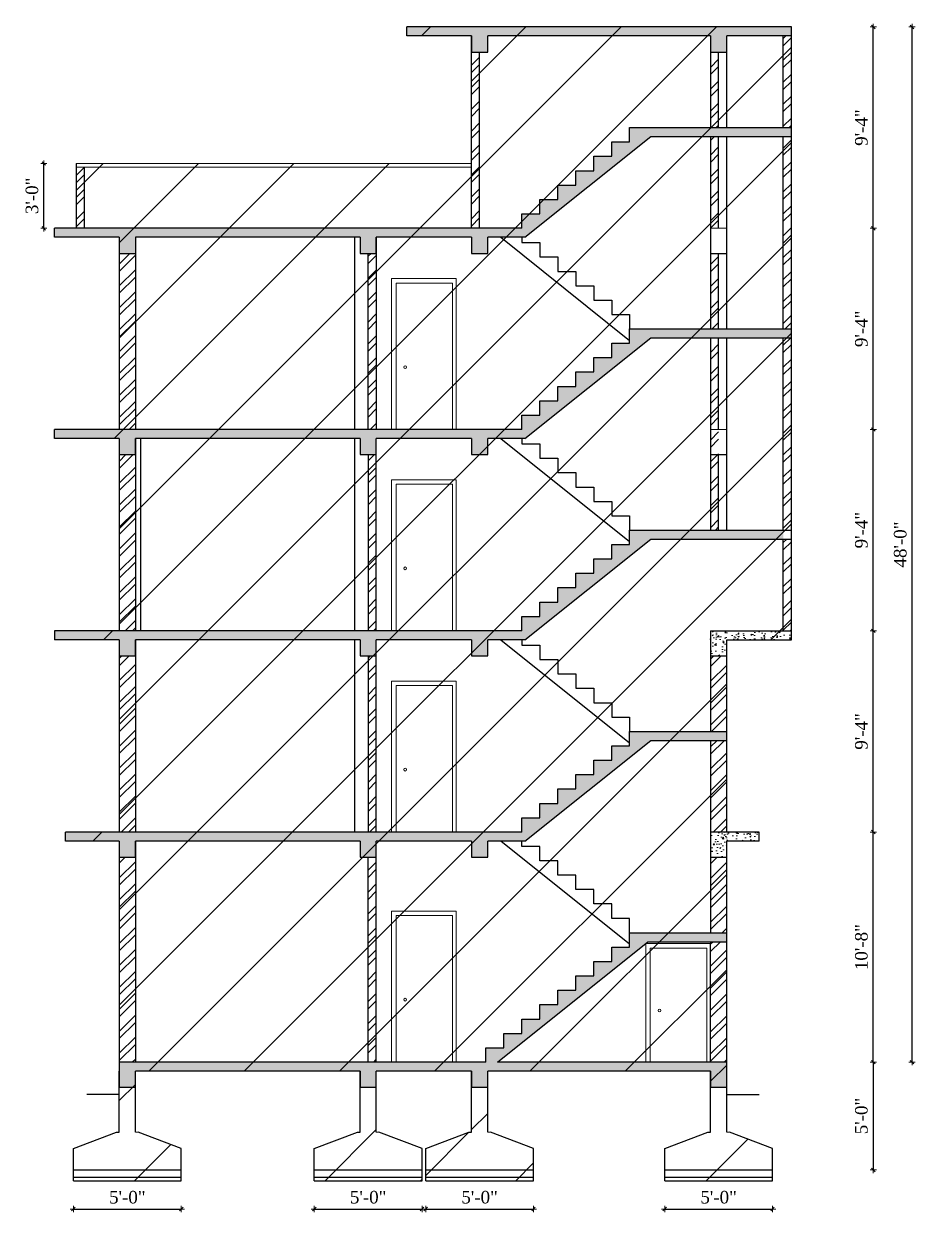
# Model space of a CAD drawing. Header units: inches. Extents: x 4069 to 291496, y -47643 to 12535.
# Drawn here: x 109023 to 109519, y -27629 to -26967 of the extents above; entities that cross this region are included whole.
import ezdxf

# ---------------------------------------------------------------- set-up
doc = ezdxf.new("R2010")
doc.units = ezdxf.units.IN
doc.header["$LTSCALE"] = 5
doc.header["$MEASUREMENT"] = 0
for name, color, linetype, lineweight in [('A-WALL', 7, 'Continuous', 9), ('Dimension', 7, 'Continuous', 18), ('dimention', 5, 'Continuous', 9), ('DOOR', 62, 'Continuous', 0), ('Railing', 43, 'Continuous', 18)]:
    doc.layers.add(name, color=color, linetype=linetype, lineweight=lineweight)
doc.layers.add('dim line', color=7, linetype='Continuous', lineweight=15, true_color=0xfab2b2)
doc.layers.add('WALL', color=7, linetype='Continuous')
doc.styles.add('ordinary', font='times.ttf')
doc.dimstyles.new('Copy of 96', dxfattribs={"dimtxt": 7, "dimasz": 4, "dimexe": 0.5, "dimexo": 0.5, "dimgap": 3, "dimtad": 1, "dimdec": 1, "dimzin": 11, "dimdsep": 46, "dimlunit": 4, "dimtxsty": 'ordinary', "dimblk": 'OBLIQUE', "dimcen": 0.09, "dimse1": 1, "dimse2": 1, "dimclrt": 6, "dimazin": 0, "dimtfac": 1, "dimtdec": 1, "dimtix": 1, "dimtmove": 2, "dimatfit": 3, "dimldrblk": 'leader', "dimfxl": 0.5, "dimfxlon": 1, "dimtolj": 1, "dimtzin": 0, "dimarcsym": 0})
pattern_1 = [(45, (100604.389, -25766.077), (-6.098796, 6.098796), []), (45, (100608.455, -25766.077), (-6.098796, 6.098796), [])]
pattern_2 = [(50, (100604.389, -25766.077), (7.172602, -0.6275213), [0.75, -8.25]), (355, (100604.389, -25766.077), (-1.3875133, 7.5219213), [0.6, -6.6]), (100.4514, (100604.987, -25766.129), (5.785094, 6.8943954), [0.637402, -7.011421]), (46.1842, (100604.389, -25764.077), (10.6724105, -1.65519), [1.125, -12.375]), (96.6356, (100605.279, -25764.215), (9.346627, 9.741179), [0.956103, -10.51713]), (351.1842, (100604.389, -25764.077), (9.34662, 9.741186), [0.9, -9.9]), (21, (100605.389, -25764.577), (5.9690705, -4.026189), [0.75, -8.25]), (326, (100605.389, -25764.577), (2.4331533, 7.2515005), [0.6, -6.6]), (71.4514, (100605.8866, -25764.912), (8.4022263, 3.225305), [0.637402, -7.011421]), (37.5, (100604.3892, -25766.0768), (0.12159855, 3.32893854), [0, -6.52, 0, -6.7, 0, -6.625]), (7.5, (100604.389, -25766.0768), (2.6306954, 3.9441171), [0, -3.82, 0, -6.37, 0, -2.525]), (327.5, (100602.1592, -25766.0768), (5.3382244, -0.2255487), [0, -2.5, 0, -7.8, 0, -10.35]), (317.5, (100601.159, -25766.077), (5.8318617, 1.0010498), [0, -3.25, 0, -5.18, 0, -7.35])]

# ---------------------------------------------------------------- blocks, each defined once
blk = doc.blocks.new('oblique')
at = {"color": 0, "lineweight": -2}
blk.add_line((0.25, 0.25), (-0.25, -0.25), dxfattribs=at)
at = {"layer": 'dim line', "lineweight": 9}
for p, q in [((-0.4375, 0), (0.4375, 0)), ((0, 0.4375), (0, -0.4375))]:
    blk.add_line(p, q, dxfattribs=at)
blk = doc.blocks.new('*D3219')
at = {"layer": 'A-WALL', "color": 0, "lineweight": -2, "ltscale": 50, "transparency": 16777216}
blk.add_line((109495.68, -27545.24), (109495.68, -27417.24), dxfattribs=at)
at = {"layer": 'Defpoints', "color": 0, "ltscale": 50, "transparency": 16777216}
for p in [(109414.15, -27417.24), (109495.68, -27417.24), (109414.15, -27545.24)]:
    blk.add_point(p, dxfattribs=at)
at = {"layer": 'A-WALL', "color": 0, "lineweight": -2, "ltscale": 50, "transparency": 16777216, "xscale": 4, "yscale": 4, "zscale": 4}
for p, rotation in [((109495.68, -27417.24), 90), ((109495.68, -27545.24), 270)]:
    blk.add_blockref('oblique', p, dxfattribs=dict(at, rotation=rotation))
at = {"layer": 'A-WALL', "color": 6, "ltscale": 50, "transparency": 16777216, "insert": (109489.12, -27481.24), "char_height": 7, "attachment_point": 5, "rotation": 90, "style": 'ordinary'}
blk.add_mtext('\\A1;10\'-8"', dxfattribs=at)
blk = doc.blocks.new('_OBLIQUE')
at = {"color": 0, "linetype": 'ByBlock'}
blk.add_line((-0.5, -0.5), (0.5, 0.5), dxfattribs=at)
blk = doc.blocks.new('leader')
at = {"layer": 'Dimension'}
for p, q in [((0, -4.33), (0, 4.33)), ((-4.42, 0), (4.42, 0))]:
    blk.add_line(p, q, dxfattribs=at)
blk = doc.blocks.new('*D3220')
at = {"layer": 'A-WALL', "color": 0, "lineweight": -2, "ltscale": 50, "transparency": 16777216}
blk.add_line((109495.68, -27417.24), (109495.68, -27305.24), dxfattribs=at)
at = {"layer": 'Defpoints', "color": 0, "ltscale": 50, "transparency": 16777216}
for p in [(109282.31, -27305.24), (109495.68, -27305.24), (109414.15, -27417.24)]:
    blk.add_point(p, dxfattribs=at)
at = {"layer": 'A-WALL', "color": 0, "lineweight": -2, "ltscale": 50, "transparency": 16777216, "xscale": 4, "yscale": 4, "zscale": 4}
for p, rotation in [((109495.68, -27305.24), 90), ((109495.68, -27417.24), 270)]:
    blk.add_blockref('oblique', p, dxfattribs=dict(at, rotation=rotation))
at = {"layer": 'A-WALL', "color": 6, "ltscale": 50, "transparency": 16777216, "insert": (109489.11, -27361.24), "char_height": 7, "attachment_point": 5, "rotation": 90, "style": 'ordinary'}
blk.add_mtext('\\A1;9\'-4"', dxfattribs=at)
blk = doc.blocks.new('*D3221')
at = {"layer": 'A-WALL', "color": 0, "lineweight": -2, "ltscale": 50, "transparency": 16777216}
blk.add_line((109495.68, -27305.24), (109495.68, -27193.24), dxfattribs=at)
at = {"layer": 'Defpoints', "color": 0, "ltscale": 50, "transparency": 16777216}
for p in [(109286.13, -27193.24), (109495.68, -27193.24), (109282.31, -27305.24)]:
    blk.add_point(p, dxfattribs=at)
at = {"layer": 'A-WALL', "color": 0, "lineweight": -2, "ltscale": 50, "transparency": 16777216, "xscale": 4, "yscale": 4, "zscale": 4}
for p, rotation in [((109495.68, -27193.24), 90), ((109495.68, -27305.24), 270)]:
    blk.add_blockref('oblique', p, dxfattribs=dict(at, rotation=rotation))
at = {"layer": 'A-WALL', "color": 6, "ltscale": 50, "transparency": 16777216, "insert": (109489.11, -27249.24), "char_height": 7, "attachment_point": 5, "rotation": 90, "style": 'ordinary'}
blk.add_mtext('\\A1;9\'-4"', dxfattribs=at)
blk = doc.blocks.new('*D3222')
at = {"layer": 'A-WALL', "color": 0, "lineweight": -2, "ltscale": 50, "transparency": 16777216}
blk.add_line((109495.68, -27193.24), (109495.68, -27081.24), dxfattribs=at)
at = {"layer": 'Defpoints', "color": 0, "ltscale": 50, "transparency": 16777216}
for p in [(109292.56, -27081.24), (109495.68, -27081.24), (109286.13, -27193.24)]:
    blk.add_point(p, dxfattribs=at)
at = {"layer": 'A-WALL', "color": 0, "lineweight": -2, "ltscale": 50, "transparency": 16777216, "xscale": 4, "yscale": 4, "zscale": 4}
for p, rotation in [((109495.68, -27081.24), 90), ((109495.68, -27193.24), 270)]:
    blk.add_blockref('oblique', p, dxfattribs=dict(at, rotation=rotation))
at = {"layer": 'A-WALL', "color": 6, "ltscale": 50, "transparency": 16777216, "insert": (109489.11, -27137.24), "char_height": 7, "attachment_point": 5, "rotation": 90, "style": 'ordinary'}
blk.add_mtext('\\A1;9\'-4"', dxfattribs=at)
blk = doc.blocks.new('*D3223')
at = {"layer": 'A-WALL', "color": 0, "lineweight": -2, "ltscale": 50, "transparency": 16777216}
blk.add_line((109495.68, -27081.24), (109495.68, -26969.24), dxfattribs=at)
at = {"layer": 'Defpoints', "color": 0, "ltscale": 50, "transparency": 16777216}
for p in [(109298.44, -26969.24), (109495.68, -26969.24), (109292.56, -27081.24)]:
    blk.add_point(p, dxfattribs=at)
at = {"layer": 'A-WALL', "color": 0, "lineweight": -2, "ltscale": 50, "transparency": 16777216, "xscale": 4, "yscale": 4, "zscale": 4}
for p, rotation in [((109495.68, -26969.24), 90), ((109495.68, -27081.24), 270)]:
    blk.add_blockref('oblique', p, dxfattribs=dict(at, rotation=rotation))
at = {"layer": 'A-WALL', "color": 6, "ltscale": 50, "transparency": 16777216, "insert": (109489.11, -27025.24), "char_height": 7, "attachment_point": 5, "rotation": 90, "style": 'ordinary'}
blk.add_mtext('\\A1;9\'-4"', dxfattribs=at)
blk = doc.blocks.new('*D3224')
at = {"layer": 'A-WALL', "color": 0, "lineweight": -2, "ltscale": 50, "transparency": 16777216}
blk.add_line((109034.18, -27081.24), (109034.18, -27045.24), dxfattribs=at)
at = {"layer": 'Defpoints', "color": 0, "ltscale": 50, "transparency": 16777216}
for p in [(109034.18, -27045.24), (109052.15, -27045.24), (109040.15, -27081.24)]:
    blk.add_point(p, dxfattribs=at)
at = {"layer": 'A-WALL', "color": 0, "lineweight": -2, "ltscale": 50, "transparency": 16777216, "xscale": 4, "yscale": 4, "zscale": 4}
for p, rotation in [((109034.18, -27045.24), 90), ((109034.18, -27081.24), 270)]:
    blk.add_blockref('oblique', p, dxfattribs=dict(at, rotation=rotation))
at = {"layer": 'A-WALL', "color": 6, "ltscale": 50, "transparency": 16777216, "insert": (109027.61, -27063.24), "char_height": 7, "attachment_point": 5, "rotation": 90, "style": 'ordinary'}
blk.add_mtext('\\A1;3\'-0"', dxfattribs=at)
blk = doc.blocks.new('*D3143')
at = {"layer": 'A-WALL', "color": 0, "lineweight": -2, "ltscale": 50, "transparency": 16777216}
blk.add_line((109495.68, -27545.24), (109495.68, -27605.2), dxfattribs=at)
at = {"layer": 'Defpoints', "color": 0, "ltscale": 50, "transparency": 16777216}
for p in [(109414.15, -27545.24), (109439.65, -27605.2), (109495.68, -27605.2)]:
    blk.add_point(p, dxfattribs=at)
at = {"layer": 'A-WALL', "color": 0, "lineweight": -2, "ltscale": 50, "transparency": 16777216, "xscale": 4, "yscale": 4, "zscale": 4}
for p, rotation in [((109495.68, -27545.24), 90), ((109495.68, -27605.2), 270)]:
    blk.add_blockref('oblique', p, dxfattribs=dict(at, rotation=rotation))
at = {"layer": 'A-WALL', "color": 6, "ltscale": 50, "transparency": 16777216, "insert": (109489.12, -27575.22), "char_height": 7, "attachment_point": 5, "rotation": 90, "style": 'ordinary'}
blk.add_mtext('\\A1;5\'-0"', dxfattribs=at)
blk = doc.blocks.new('*D3144')
at = {"layer": 'A-WALL', "color": 0, "lineweight": -2, "ltscale": 50, "transparency": 16777216}
blk.add_line((109517.31, -27545.24), (109517.31, -26969.24), dxfattribs=at)
at = {"layer": 'Defpoints', "color": 0, "ltscale": 50, "transparency": 16777216}
for p in [(109414.15, -26969.24), (109517.31, -26969.24), (109414.15, -27545.24)]:
    blk.add_point(p, dxfattribs=at)
at = {"layer": 'A-WALL', "color": 0, "lineweight": -2, "ltscale": 50, "transparency": 16777216, "xscale": 4, "yscale": 4, "zscale": 4}
for p, rotation in [((109517.31, -26969.24), 90), ((109517.31, -27545.24), 270)]:
    blk.add_blockref('oblique', p, dxfattribs=dict(at, rotation=rotation))
at = {"layer": 'A-WALL', "color": 6, "ltscale": 50, "transparency": 16777216, "insert": (109510.74, -27257.24), "char_height": 7, "attachment_point": 5, "rotation": 90, "style": 'ordinary'}
blk.add_mtext('\\A1;48\'-0"', dxfattribs=at)
blk = doc.blocks.new('*D3225')
at = {"layer": 'A-WALL', "color": 0, "lineweight": -2, "ltscale": 50, "transparency": 16777216}
blk.add_line((109050.65, -27626.99), (109110.65, -27626.99), dxfattribs=at)
at = {"layer": 'Defpoints', "color": 0, "ltscale": 50, "transparency": 16777216}
for p in [(109050.65, -27611.2), (109110.65, -27611.2), (109110.65, -27626.99)]:
    blk.add_point(p, dxfattribs=at)
at = {"layer": 'A-WALL', "color": 0, "lineweight": -2, "ltscale": 50, "transparency": 16777216, "xscale": 4, "yscale": 4, "zscale": 4, "rotation": 180}
blk.add_blockref('oblique', (109050.65, -27626.99), dxfattribs=at)
at = {"layer": 'A-WALL', "color": 0, "lineweight": -2, "ltscale": 50, "transparency": 16777216, "xscale": 4, "yscale": 4, "zscale": 4}
blk.add_blockref('oblique', (109110.65, -27626.99), dxfattribs=at)
at = {"layer": 'A-WALL', "color": 6, "ltscale": 50, "transparency": 16777216, "insert": (109080.65, -27620.43), "char_height": 7, "attachment_point": 5, "style": 'ordinary'}
blk.add_mtext('\\A1;5\'-0"', dxfattribs=at)
blk = doc.blocks.new('*D3226')
at = {"layer": 'A-WALL', "color": 0, "lineweight": -2, "ltscale": 50, "transparency": 16777216}
blk.add_line((109184.65, -27626.99), (109244.65, -27626.99), dxfattribs=at)
at = {"layer": 'Defpoints', "color": 0, "ltscale": 50, "transparency": 16777216}
for p in [(109184.65, -27611.2), (109244.65, -27611.2), (109244.65, -27626.99)]:
    blk.add_point(p, dxfattribs=at)
at = {"layer": 'A-WALL', "color": 0, "lineweight": -2, "ltscale": 50, "transparency": 16777216, "xscale": 4, "yscale": 4, "zscale": 4, "rotation": 180}
blk.add_blockref('oblique', (109184.65, -27626.99), dxfattribs=at)
at = {"layer": 'A-WALL', "color": 0, "lineweight": -2, "ltscale": 50, "transparency": 16777216, "xscale": 4, "yscale": 4, "zscale": 4}
blk.add_blockref('oblique', (109244.65, -27626.99), dxfattribs=at)
at = {"layer": 'A-WALL', "color": 6, "ltscale": 50, "transparency": 16777216, "insert": (109214.65, -27620.43), "char_height": 7, "attachment_point": 5, "style": 'ordinary'}
blk.add_mtext('\\A1;5\'-0"', dxfattribs=at)
blk = doc.blocks.new('*D3227')
at = {"layer": 'A-WALL', "color": 0, "lineweight": -2, "ltscale": 50, "transparency": 16777216}
blk.add_line((109246.65, -27626.99), (109306.65, -27626.99), dxfattribs=at)
at = {"layer": 'Defpoints', "color": 0, "ltscale": 50, "transparency": 16777216}
for p in [(109246.65, -27611.2), (109306.65, -27611.2), (109306.65, -27626.99)]:
    blk.add_point(p, dxfattribs=at)
at = {"layer": 'A-WALL', "color": 0, "lineweight": -2, "ltscale": 50, "transparency": 16777216, "xscale": 4, "yscale": 4, "zscale": 4, "rotation": 180}
blk.add_blockref('oblique', (109246.65, -27626.99), dxfattribs=at)
at = {"layer": 'A-WALL', "color": 0, "lineweight": -2, "ltscale": 50, "transparency": 16777216, "xscale": 4, "yscale": 4, "zscale": 4}
blk.add_blockref('oblique', (109306.65, -27626.99), dxfattribs=at)
at = {"layer": 'A-WALL', "color": 6, "ltscale": 50, "transparency": 16777216, "insert": (109276.65, -27620.43), "char_height": 7, "attachment_point": 5, "style": 'ordinary'}
blk.add_mtext('\\A1;5\'-0"', dxfattribs=at)
blk = doc.blocks.new('*D3228')
at = {"layer": 'A-WALL', "color": 0, "lineweight": -2, "ltscale": 50, "transparency": 16777216}
blk.add_line((109379.65, -27626.99), (109439.65, -27626.99), dxfattribs=at)
at = {"layer": 'Defpoints', "color": 0, "ltscale": 50, "transparency": 16777216}
for p in [(109379.65, -27611.2), (109439.65, -27611.2), (109439.65, -27626.99)]:
    blk.add_point(p, dxfattribs=at)
at = {"layer": 'A-WALL', "color": 0, "lineweight": -2, "ltscale": 50, "transparency": 16777216, "xscale": 4, "yscale": 4, "zscale": 4, "rotation": 180}
blk.add_blockref('oblique', (109379.65, -27626.99), dxfattribs=at)
at = {"layer": 'A-WALL', "color": 0, "lineweight": -2, "ltscale": 50, "transparency": 16777216, "xscale": 4, "yscale": 4, "zscale": 4}
blk.add_blockref('oblique', (109439.65, -27626.99), dxfattribs=at)
at = {"layer": 'A-WALL', "color": 6, "ltscale": 50, "transparency": 16777216, "insert": (109409.65, -27620.43), "char_height": 7, "attachment_point": 5, "style": 'ordinary'}
blk.add_mtext('\\A1;5\'-0"', dxfattribs=at)

msp = doc.modelspace()

# ---------------------------------------------------------------- hatches: boundary and pattern name
at = {"layer": 'A-WALL', "ltscale": 40, "true_color": 0xf26722}
h = msp.add_hatch(dxfattribs=at)
h.set_pattern_fill('AR-CONC', color=30)
h.set_pattern_definition(pattern_2)
h.paths.add_polyline_path([(109281.15051, -26974.2355), (109405.15051, -26974.2355), (109405.15051, -26983.2355), (109414.15051, -26983.2355), (109414.15051, -26974.2355), (109450.15051, -26974.2355), (109450.15051, -26969.2355), (109236.15051, -26969.2355), (109236.15051, -26974.2355), (109272.15051, -26974.2355), (109272.15051, -26983.2355), (109281.15051, -26983.2355)])
h = msp.add_hatch(dxfattribs=at)
h.set_pattern_fill('AR-CONC', color=30)
h.set_pattern_definition(pattern_2)
h.paths.add_polyline_path([(109210.15051, -27095.2355), (109219.15051, -27095.2355), (109219.15051, -27086.2355), (109272.15051, -27086.2355), (109272.15051, -27095.2355), (109281.15051, -27095.2355), (109281.15051, -27086.2355), (109301.90373, -27086.2355), (109371.90373, -27030.2355), (109450.15051, -27030.2355), (109450.15051, -27025.2355), (109360.14983, -27025.2355), (109360.14983, -27033.2355), (109350.14983, -27033.2355), (109350.14983, -27041.2355), (109340.14983, -27041.2355), (109340.14983, -27049.2355), (109330.14983, -27049.2355), (109330.14983, -27057.2355), (109320.14983, -27057.2355), (109320.14983, -27065.2355), (109310.14983, -27065.2355), (109310.14983, -27073.2355), (109300.14983, -27073.2355), (109300.14983, -27081.2355), (109040.15051, -27081.2355), (109040.15051, -27086.2355), (109076.15051, -27086.2355), (109076.15051, -27095.2355), (109085.10833, -27095.2355), (109085.10833, -27086.2355), (109210.15051, -27086.2355)])
h = msp.add_hatch(dxfattribs=at)
h.set_pattern_fill('AR-CONC', color=30)
h.set_pattern_definition(pattern_2)
h.paths.add_polyline_path([(109219.15051, -27198.2355), (109272.15051, -27198.2355), (109272.15051, -27207.2355), (109281.15051, -27207.2355), (109281.15051, -27198.2355), (109301.90373, -27198.2355), (109371.90373, -27142.2355), (109450.15051, -27142.2355), (109450.15051, -27137.2355), (109360.14983, -27137.2355), (109360.14983, -27145.2355), (109350.14983, -27145.2355), (109350.14983, -27153.2355), (109340.14983, -27153.2355), (109340.14983, -27161.2355), (109330.14983, -27161.2355), (109330.14983, -27169.2355), (109320.14983, -27169.2355), (109320.14983, -27177.2355), (109310.14983, -27177.2355), (109310.14983, -27185.2355), (109300.14983, -27185.2355), (109300.14983, -27193.2355), (109040.15051, -27193.2355), (109040.15051, -27198.2355), (109076.15051, -27198.2355), (109076.15051, -27207.2355), (109085.10833, -27207.2355), (109085.10833, -27198.2355), (109210.15051, -27198.2355), (109210.15051, -27207.2355), (109219.15051, -27207.2355)])
h = msp.add_hatch(dxfattribs=at)
h.set_pattern_fill('AR-CONC', color=30)
h.set_pattern_definition(pattern_2)
h.paths.add_polyline_path([(109210.15051, -27319.2355), (109219.15051, -27319.2355), (109219.15051, -27310.2355), (109272.15051, -27310.2355), (109272.15051, -27319.2355), (109281.15051, -27319.2355), (109281.15051, -27310.2355), (109301.90373, -27310.2355), (109371.90373, -27254.2355), (109445.65051, -27254.2355), (109445.65051, -27249.2355), (109360.14983, -27249.2355), (109360.14983, -27257.2355), (109350.14983, -27257.2355), (109350.14983, -27265.2355), (109340.14983, -27265.2355), (109340.14983, -27273.2355), (109330.14983, -27273.2355), (109330.14983, -27281.2355), (109320.14983, -27281.2355), (109320.14983, -27289.2355), (109310.14983, -27289.2355), (109310.14983, -27297.2355), (109300.14983, -27297.2355), (109300.14983, -27305.2355), (109040.15051, -27305.2355), (109040.15051, -27310.2355), (109076.15051, -27310.2355), (109076.15051, -27319.2355), (109085.10833, -27319.2355), (109085.10833, -27310.2355), (109210.15051, -27310.2355)])
h = msp.add_hatch(dxfattribs=at)
h.set_pattern_fill('AR-CONC', color=30)
h.set_pattern_definition(pattern_2)
h.paths.add_polyline_path([(109414.15051, -27310.2355), (109450.15051, -27310.2355), (109450.15051, -27305.2355), (109405.15051, -27305.2355), (109405.15051, -27319.2355), (109414.15051, -27319.2355)])
h = msp.add_hatch(dxfattribs=at)
h.set_pattern_fill('AR-CONC', color=30)
h.set_pattern_definition(pattern_2)
h.paths.add_polyline_path([(109219.15051, -27422.2355), (109272.15051, -27422.2355), (109272.15051, -27431.2355), (109281.15051, -27431.2355), (109281.15051, -27422.2355), (109301.90373, -27422.2355), (109371.90373, -27366.2355), (109414.15051, -27366.2355), (109414.15051, -27361.2355), (109360.14983, -27361.2355), (109360.14983, -27369.2355), (109350.14983, -27369.2355), (109350.14983, -27377.2355), (109340.14983, -27377.2355), (109340.14983, -27385.2355), (109330.14983, -27385.2355), (109330.14983, -27393.2355), (109320.14983, -27393.2355), (109320.14983, -27401.2355), (109310.14983, -27401.2355), (109310.14983, -27409.2355), (109300.14983, -27409.2355), (109300.14983, -27417.2355), (109046.15051, -27417.2355), (109046.15051, -27422.2355), (109076.15051, -27422.2355), (109076.15051, -27431.2355), (109085.10833, -27431.2355), (109085.10833, -27422.2355), (109210.15051, -27422.2355), (109210.15051, -27431.2355), (109219.15051, -27431.2355)])
h = msp.add_hatch(dxfattribs=at)
h.set_pattern_fill('AR-CONC', color=30)
h.set_pattern_definition(pattern_2)
h.paths.add_polyline_path([(109414.15051, -27431.2355), (109414.15051, -27422.2355), (109432.15051, -27422.2355), (109432.15051, -27417.2355), (109405.15051, -27417.2355), (109405.15051, -27431.2355)])
h = msp.add_hatch(dxfattribs=at)
h.set_pattern_fill('AR-CONC', color=30)
h.set_pattern_definition(pattern_2)
h.paths.add_polyline_path([(109281.15051, -27550.2355), (109405.15051, -27550.2355), (109405.15051, -27559.2355), (109414.15051, -27559.2355), (109414.15051, -27550.2355), (109414.15051, -27545.2355), (109286.55371, -27545.2355), (109370.30371, -27478.2355), (109414.15051, -27478.2355), (109414.15051, -27473.2355), (109360.15058, -27473.2355), (109360.15058, -27481.2355), (109350.15058, -27481.2355), (109350.15058, -27489.2355), (109340.15058, -27489.2355), (109340.15058, -27497.2355), (109330.15058, -27497.2355), (109330.15058, -27505.2355), (109320.15058, -27505.2355), (109320.15058, -27513.2355), (109310.15058, -27513.2355), (109310.15058, -27521.2355), (109300.15058, -27521.2355), (109300.15058, -27529.2355), (109290.15058, -27529.2355), (109290.15058, -27537.2355), (109280.15058, -27537.2355), (109280.15058, -27545.2355), (109076.15051, -27545.2355), (109076.15051, -27550.2355), (109076.15051, -27559.2355), (109085.15051, -27559.2355), (109085.15051, -27550.2355), (109210.15051, -27550.2355), (109210.15051, -27559.2355), (109219.15051, -27559.2355), (109219.15051, -27550.2355), (109272.15051, -27550.2355), (109272.15051, -27559.2355), (109281.15051, -27559.2355)])
at = {"layer": 'dimention', "ltscale": 40, "true_color": 0xf26722}
h = msp.add_hatch(dxfattribs=at)
h.set_pattern_fill('ANSI32', color=30, scale=23)
h.set_pattern_definition(pattern_1)
h.paths.add_polyline_path([(109445.65051, -27025.2355), (109450.15051, -27025.2355), (109450.15051, -26974.2355), (109445.65051, -26974.2355)])
h = msp.add_hatch(dxfattribs=at)
h.set_pattern_fill('ANSI32', color=30, scale=23)
h.set_pattern_definition(pattern_1)
h.paths.add_polyline_path([(109276.65051, -26983.2355), (109272.15051, -26983.2355), (109272.15051, -27081.2355), (109276.65051, -27081.2355)])
h = msp.add_hatch(dxfattribs=at)
h.set_pattern_fill('ANSI32', color=30, scale=23)
h.set_pattern_definition(pattern_1)
h.paths.add_polyline_path([(109409.65051, -26983.2355), (109405.15051, -26983.2355), (109405.15051, -27025.2355), (109409.65051, -27025.2355)])
h = msp.add_hatch(dxfattribs=at)
h.set_pattern_fill('ANSI32', color=30, scale=23)
h.set_pattern_definition(pattern_1)
h.paths.add_polyline_path([(109405.15051, -27081.2355), (109409.65051, -27081.2355), (109409.65051, -27030.2355), (109405.15051, -27030.2355)])
h = msp.add_hatch(dxfattribs=at)
h.set_pattern_fill('ANSI32', color=30, scale=23)
h.set_pattern_definition(pattern_1)
h.paths.add_polyline_path([(109445.65051, -27137.2355), (109450.15051, -27137.2355), (109450.15051, -27030.2355), (109445.65051, -27030.2355)])
h = msp.add_hatch(dxfattribs=at)
h.set_pattern_fill('ANSI32', color=30, scale=23)
h.set_pattern_definition(pattern_1)
h.paths.add_polyline_path([(109056.65051, -27047.2355), (109052.15051, -27047.2355), (109052.15051, -27081.2355), (109056.65051, -27081.2355)])
h = msp.add_hatch(dxfattribs=at)
h.set_pattern_fill('ANSI32', color=30, scale=23)
h.set_pattern_definition(pattern_1)
h.paths.add_polyline_path([(109076.15051, -27193.2355), (109085.10833, -27193.2355), (109085.10833, -27095.2355), (109076.15051, -27095.2355)])
h = msp.add_hatch(dxfattribs=at)
h.set_pattern_fill('ANSI32', color=30, scale=23)
h.set_pattern_definition(pattern_1)
h.paths.add_polyline_path([(109219.15051, -27095.2355), (109214.65051, -27095.2355), (109214.65051, -27193.2355), (109219.15051, -27193.2355)])
h = msp.add_hatch(dxfattribs=at)
h.set_pattern_fill('ANSI32', color=30, scale=23)
h.set_pattern_definition(pattern_1)
h.paths.add_polyline_path([(109409.65051, -27095.2355), (109405.15051, -27095.2355), (109405.15051, -27137.2355), (109409.65051, -27137.2355)])
h = msp.add_hatch(dxfattribs=at)
h.set_pattern_fill('ANSI32', color=30, scale=23)
h.set_pattern_definition(pattern_1)
h.paths.add_polyline_path([(109409.65051, -27142.2355), (109405.15051, -27142.2355), (109405.15051, -27249.2355), (109409.65051, -27249.2355)])
h = msp.add_hatch(dxfattribs=at)
h.set_pattern_fill('ANSI32', color=30, scale=23)
h.set_pattern_definition(pattern_1)
h.paths.add_polyline_path([(109445.65051, -27249.2355), (109450.15051, -27249.2355), (109450.15051, -27142.2355), (109445.65051, -27142.2355)])
h = msp.add_hatch(dxfattribs=at)
h.set_pattern_fill('ANSI32', color=30, scale=23)
h.set_pattern_definition(pattern_1)
h.paths.add_polyline_path([(109085.10833, -27207.2355), (109076.15051, -27207.2355), (109076.15051, -27305.2355), (109085.10833, -27305.2355)])
h = msp.add_hatch(dxfattribs=at)
h.set_pattern_fill('ANSI32', color=30, scale=23)
h.set_pattern_definition(pattern_1)
h.paths.add_polyline_path([(109219.15051, -27207.2355), (109214.65051, -27207.2355), (109214.65051, -27305.2355), (109219.15051, -27305.2355)])
h = msp.add_hatch(dxfattribs=at)
h.set_pattern_fill('ANSI32', color=30, scale=23)
h.set_pattern_definition(pattern_1)
h.paths.add_polyline_path([(109445.65051, -27305.2355), (109450.15051, -27305.2355), (109450.15051, -27254.2355), (109445.65051, -27254.2355)])
h = msp.add_hatch(dxfattribs=at)
h.set_pattern_fill('ANSI32', color=30, scale=23)
h.set_pattern_definition(pattern_1)
h.paths.add_polyline_path([(109076.15051, -27417.2355), (109085.10833, -27417.2355), (109085.10833, -27319.2355), (109076.15051, -27319.2355)])
h = msp.add_hatch(dxfattribs=at)
h.set_pattern_fill('ANSI32', color=30, scale=23)
h.set_pattern_definition(pattern_1)
h.paths.add_polyline_path([(109219.15051, -27319.2355), (109214.65051, -27319.2355), (109214.65051, -27417.2355), (109219.15051, -27417.2355)])
h = msp.add_hatch(dxfattribs=at)
h.set_pattern_fill('ANSI32', color=30, scale=23)
h.set_pattern_definition(pattern_1)
h.paths.add_polyline_path([(109405.15051, -27361.2355), (109414.15051, -27361.2355), (109414.15051, -27319.2355), (109405.15051, -27319.2355)])
h = msp.add_hatch(dxfattribs=at)
h.set_pattern_fill('ANSI32', color=30, scale=23)
h.set_pattern_definition(pattern_1)
h.paths.add_polyline_path([(109405.15051, -27417.2355), (109414.15051, -27417.2355), (109414.15051, -27366.2355), (109405.15051, -27366.2355)])
h = msp.add_hatch(dxfattribs=at)
h.set_pattern_fill('ANSI32', color=30, scale=23)
h.set_pattern_definition(pattern_1)
h.paths.add_polyline_path([(109076.15051, -27545.2355), (109085.10833, -27545.2355), (109085.10833, -27431.2355), (109076.15051, -27431.2355)])
h = msp.add_hatch(dxfattribs=at)
h.set_pattern_fill('ANSI32', color=30, scale=23)
h.set_pattern_definition(pattern_1)
h.paths.add_polyline_path([(109219.15051, -27431.2355), (109214.65051, -27431.2355), (109214.65051, -27545.2355), (109219.15051, -27545.2355)])
h = msp.add_hatch(dxfattribs=at)
h.set_pattern_fill('ANSI32', color=30, scale=23)
h.set_pattern_definition(pattern_1)
h.paths.add_polyline_path([(109414.15051, -27431.2355), (109405.15051, -27431.2355), (109405.15051, -27473.2355), (109414.15051, -27473.2355)])
h = msp.add_hatch(dxfattribs=at)
h.set_pattern_fill('ANSI32', color=30, scale=23)
h.set_pattern_definition(pattern_1)
h.paths.add_polyline_path([(109414.15051, -27478.2355), (109405.15051, -27478.2355), (109405.15051, -27545.2355), (109414.15051, -27545.2355)])
at = {"layer": 'WALL', "linetype": 'ByBlock', "ltscale": 5, "true_color": 0xf8991e}
h = msp.add_hatch(dxfattribs=at)
h.set_pattern_fill('ANSI31', color=30, scale=300)
h.set_pattern_definition([(45, (95635.063, -27484.307), (-26.5165, 26.5165), [])])
h.paths.add_polyline_path([(109050.65051, -27611.20374), (109050.65051, -27593.20374), (109074.65051, -27584.20374), (109076.15051, -27584.20374), (109076.15051, -27559.2355), (109076.15051, -27422.2355), (109046.15051, -27422.2355), (109046.15051, -27417.2355), (109076.15051, -27417.2355), (109076.15051, -27310.2355), (109040.15051, -27310.2355), (109040.15051, -27305.2355), (109076.15051, -27305.2355), (109076.15051, -27198.2355), (109040.15051, -27198.2355), (109040.15051, -27193.2355), (109076.15051, -27193.2355), (109076.15051, -27086.2355), (109040.15051, -27086.2355), (109040.15051, -27081.2355), (109052.15051, -27081.2355), (109052.15051, -27045.2355), (109272.15051, -27045.2355), (109272.15051, -26974.2355), (109236.15051, -26974.2355), (109236.15051, -26969.2355), (109450.15051, -26969.2355), (109450.15051, -27310.2355), (109414.15051, -27310.2355), (109414.15051, -27417.2355), (109432.15051, -27417.2355), (109432.15051, -27422.2355), (109414.15051, -27422.2355), (109414.15051, -27584.20374), (109415.65051, -27584.20374), (109439.65051, -27593.20374), (109439.65051, -27611.20374), (109379.65051, -27611.20374), (109379.65051, -27593.20374), (109403.65051, -27584.20374), (109405.15051, -27584.20374), (109405.15051, -27550.2355), (109281.15051, -27550.2355), (109281.15051, -27584.20374), (109282.65051, -27584.20374), (109306.65051, -27593.20374), (109306.65051, -27611.20374), (109246.65051, -27611.20374), (109246.65051, -27593.20374), (109270.65051, -27584.20374), (109272.15051, -27584.20374), (109272.15051, -27550.2355), (109219.15051, -27550.2355), (109219.15051, -27584.20374), (109220.65051, -27584.20374), (109244.65051, -27593.20374), (109244.65051, -27611.20374), (109184.65051, -27611.20374), (109184.65051, -27593.20374), (109208.65051, -27584.20374), (109210.15051, -27584.20374), (109210.15051, -27550.2355), (109085.15051, -27550.2355), (109085.15051, -27584.20374), (109086.65051, -27584.20374), (109110.65051, -27593.20374), (109110.65051, -27611.20374)])

# ---------------------------------------------------------------- linework, layer by layer
at = {"layer": 'A-WALL', "ltscale": 5}
for p, q in [((109052.15051, -27047.2355), (109052.15051, -27045.2355)), ((109272.15051, -27045.2355), (109272.15051, -27081.2355)), ((109414.15051, -27081.2355), (109405.15051, -27081.2355)), ((109414.15051, -27193.2355), (109405.15051, -27193.2355)), ((109405.15051, -27478.2355), (109405.15051, -27545.2355)), ((109085.15051, -27584.20374), (109086.65051, -27584.20374)), ((109219.15051, -27584.20374), (109220.65051, -27584.20374)), ((109281.15051, -27584.20374), (109282.65051, -27584.20374)), ((109414.15051, -27584.20374), (109415.65051, -27584.20374))]:
    msp.add_line(p, q, dxfattribs=at)
for centre in [(109235.30003, -27158.4855), (109235.30003, -27270.4855), (109235.30003, -27382.4855), (109235.30003, -27510.4855), (109376.80003, -27516.4855)]:
    msp.add_circle(centre, 0.7664, dxfattribs=at)
at = {"layer": 'DOOR', "lineweight": 13}
for p, q in [((109227.65051, -27186.30364), (109227.65051, -27109.2355)), ((109227.65051, -27109.2355), (109227.65051, -27193.2355)), ((109227.65051, -27109.2355), (109263.65051, -27109.2355)), ((109263.65051, -27193.2355), (109263.65051, -27109.2355)), ((109230.15051, -27111.7355), (109230.15051, -27193.2355)), ((109230.15051, -27111.7355), (109261.65051, -27111.7355)), ((109261.65051, -27193.2355), (109261.65051, -27111.7355)), ((109227.65051, -27298.30364), (109227.65051, -27221.2355)), ((109227.65051, -27221.2355), (109227.65051, -27305.2355)), ((109227.65051, -27221.2355), (109263.65051, -27221.2355)), ((109230.15051, -27223.7355), (109230.15051, -27305.2355)), ((109230.15051, -27223.7355), (109261.65051, -27223.7355)), ((109261.65051, -27305.2355), (109261.65051, -27223.7355)), ((109263.65051, -27305.2355), (109263.65051, -27221.2355)), ((109227.65051, -27410.30364), (109227.65051, -27333.2355)), ((109227.65051, -27333.2355), (109227.65051, -27417.2355)), ((109227.65051, -27333.2355), (109263.65051, -27333.2355)), ((109230.15051, -27335.7355), (109230.15051, -27417.2355)), ((109230.15051, -27335.7355), (109261.65051, -27335.7355)), ((109261.65051, -27417.2355), (109261.65051, -27335.7355)), ((109263.65051, -27417.2355), (109263.65051, -27333.2355)), ((109227.65051, -27538.30364), (109227.65051, -27461.2355)), ((109227.65051, -27461.2355), (109227.65051, -27545.2355)), ((109227.65051, -27461.2355), (109263.65051, -27461.2355)), ((109263.65051, -27545.2355), (109263.65051, -27461.2355)), ((109230.15051, -27463.7355), (109230.15051, -27545.2355)), ((109230.15051, -27463.7355), (109261.65051, -27463.7355)), ((109261.65051, -27545.2355), (109261.65051, -27463.7355)), ((109369.15051, -27538.30364), (109369.15051, -27479.2355)), ((109369.15051, -27479.2355), (109369.15051, -27545.2355)), ((109369.15051, -27479.2355), (109405.15051, -27479.2355)), ((109371.65051, -27481.7355), (109371.65051, -27545.2355)), ((109371.65051, -27481.7355), (109403.15051, -27481.7355)), ((109403.15051, -27545.2355), (109403.15051, -27481.7355))]:
    msp.add_line(p, q, dxfattribs=at)
at = {"layer": 'Railing', "color": 30}
for p, q in [((109052.15051, -27045.2355), (109272.15051, -27045.2355)), ((109052.15051, -27047.2355), (109272.15051, -27047.2355))]:
    msp.add_line(p, q, dxfattribs=at)
at = {"layer": 'WALL', "color": 2, "linetype": 'ByBlock', "ltscale": 5}
for p, q in [((109450.15051, -26969.2355), (109236.15051, -26969.2355)), ((109236.15051, -26974.2355), (109236.15051, -26969.2355)), ((109450.15051, -27305.2355), (109450.15051, -26969.2355)), ((109272.15051, -26974.2355), (109236.15051, -26974.2355)), ((109272.15051, -27081.2355), (109272.15051, -26974.2355)), ((109272.15051, -26974.2355), (109272.15051, -26983.2355)), ((109405.15051, -26974.2355), (109281.15051, -26974.2355)), ((109281.15051, -26983.2355), (109281.15051, -26974.2355)), ((109405.15051, -26974.2355), (109405.15051, -27025.2355)), ((109405.15051, -26974.2355), (109405.15051, -26983.2355)), ((109450.15051, -26974.2355), (109414.15051, -26974.2355)), ((109414.15051, -27025.2355), (109414.15051, -26974.2355)), ((109414.15051, -26983.2355), (109414.15051, -26974.2355)), ((109445.65051, -27025.2355), (109445.65051, -26974.2355)), ((109272.15051, -26983.2355), (109281.15051, -26983.2355)), ((109276.65051, -27081.2355), (109276.65051, -26983.2355)), ((109405.15051, -26983.2355), (109414.15051, -26983.2355)), ((109409.65051, -27025.2355), (109409.65051, -26983.2355)), ((109360.14983, -27033.2355), (109360.14983, -27025.2355)), ((109360.14983, -27025.2355), (109450.15051, -27025.2355)), ((109301.90373, -27086.2355), (109371.90373, -27030.2355)), ((109371.90373, -27030.2355), (109450.15051, -27030.2355)), ((109405.15051, -27030.2355), (109405.15051, -27137.2355)), ((109409.65051, -27081.2355), (109409.65051, -27030.2355)), ((109414.15051, -27137.2355), (109414.15051, -27030.2355)), ((109445.65051, -27137.2355), (109445.65051, -27030.2355)), ((109350.14983, -27041.2355), (109350.14983, -27033.2355)), ((109350.14983, -27033.2355), (109360.14983, -27033.2355)), ((109052.15051, -27045.2355), (109052.15051, -27081.2355)), ((109340.14983, -27049.2355), (109340.14983, -27041.2355)), ((109340.14983, -27041.2355), (109350.14983, -27041.2355)), ((109056.65051, -27047.2355), (109056.65051, -27081.2355)), ((109330.14983, -27057.2355), (109330.14983, -27049.2355)), ((109330.14983, -27049.2355), (109340.14983, -27049.2355)), ((109320.14983, -27065.2355), (109320.14983, -27057.2355)), ((109320.14983, -27057.2355), (109330.14983, -27057.2355)), ((109310.14983, -27073.2355), (109310.14983, -27065.2355)), ((109310.14983, -27065.2355), (109320.14983, -27065.2355)), ((109300.14983, -27081.2355), (109300.14983, -27073.2355)), ((109300.14983, -27073.2355), (109310.14983, -27073.2355)), ((109300.14983, -27081.2355), (109040.15051, -27081.2355)), ((109040.15051, -27086.2355), (109040.15051, -27081.2355)), ((109414.15051, -27095.2355), (109414.15051, -27081.2355)), ((109076.15051, -27086.2355), (109040.15051, -27086.2355)), ((109076.15051, -27086.2355), (109076.15051, -27193.2355)), ((109076.15051, -27086.2355), (109076.15051, -27095.2355)), ((109085.10833, -27086.2355), (109085.10833, -27193.2355)), ((109210.15051, -27086.2355), (109085.10833, -27086.2355)), ((109207.15051, -27193.2355), (109207.15051, -27086.2355)), ((109210.15051, -27086.2355), (109210.15051, -27095.2355)), ((109272.15051, -27086.2355), (109219.15051, -27086.2355)), ((109219.15051, -27086.2355), (109219.15051, -27193.2355)), ((109219.15051, -27095.2355), (109219.15051, -27086.2355)), ((109272.15051, -27086.2355), (109272.15051, -27095.2355)), ((109301.90373, -27086.2355), (109281.15051, -27086.2355)), ((109281.15051, -27095.2355), (109281.15051, -27086.2355)), ((109288.39592, -27086.2355), (109360.14983, -27143.63863)), ((109300.14983, -27086.2355), (109300.14983, -27089.2355)), ((109300.14983, -27089.2355), (109310.14983, -27089.2355)), ((109310.14983, -27089.2355), (109310.14983, -27097.2355)), ((109405.15051, -27086.2355), (109405.15051, -27095.2355)), ((109076.15051, -27095.2355), (109085.10833, -27095.2355)), ((109210.15051, -27095.2355), (109219.15051, -27095.2355)), ((109214.65051, -27193.2355), (109214.65051, -27095.2355)), ((109272.15051, -27095.2355), (109281.15051, -27095.2355)), ((109310.14983, -27097.2355), (109320.14983, -27097.2355)), ((109320.14983, -27097.2355), (109320.14983, -27105.2355)), ((109405.15051, -27095.2355), (109414.15051, -27095.2355)), ((109409.65051, -27137.2355), (109409.65051, -27095.2355)), ((109320.14983, -27105.2355), (109330.14983, -27105.2355)), ((109330.14983, -27105.2355), (109330.14983, -27113.2355)), ((109330.14983, -27113.2355), (109340.14983, -27113.2355)), ((109340.14983, -27113.2355), (109340.14983, -27121.2355)), ((109340.14983, -27121.2355), (109350.14983, -27121.2355)), ((109350.14983, -27121.2355), (109350.14983, -27129.2355)), ((109350.14983, -27129.2355), (109360.14983, -27129.2355)), ((109360.14983, -27129.2355), (109360.14983, -27137.2355)), ((109360.14983, -27145.2355), (109360.14983, -27137.2355)), ((109360.14983, -27137.2355), (109450.15051, -27137.2355)), ((109301.90373, -27198.2355), (109371.90373, -27142.2355)), ((109371.90373, -27142.2355), (109450.15051, -27142.2355)), ((109405.15051, -27142.2355), (109405.15051, -27249.2355)), ((109409.65051, -27193.2355), (109409.65051, -27142.2355)), ((109414.15051, -27249.2355), (109414.15051, -27142.2355)), ((109445.65051, -27249.2355), (109445.65051, -27142.2355)), ((109350.14983, -27153.2355), (109350.14983, -27145.2355)), ((109350.14983, -27145.2355), (109360.14983, -27145.2355)), ((109340.14983, -27161.2355), (109340.14983, -27153.2355)), ((109340.14983, -27153.2355), (109350.14983, -27153.2355)), ((109330.14983, -27169.2355), (109330.14983, -27161.2355)), ((109330.14983, -27161.2355), (109340.14983, -27161.2355)), ((109320.14983, -27177.2355), (109320.14983, -27169.2355)), ((109320.14983, -27169.2355), (109330.14983, -27169.2355)), ((109310.14983, -27185.2355), (109310.14983, -27177.2355)), ((109310.14983, -27177.2355), (109320.14983, -27177.2355)), ((109300.14983, -27193.2355), (109300.14983, -27185.2355)), ((109300.14983, -27185.2355), (109310.14983, -27185.2355)), ((109300.14983, -27193.2355), (109040.15051, -27193.2355)), ((109040.15051, -27198.2355), (109040.15051, -27193.2355)), ((109414.15051, -27207.2355), (109414.15051, -27193.2355)), ((109076.15051, -27198.2355), (109040.15051, -27198.2355)), ((109076.15051, -27198.2355), (109076.15051, -27305.2355)), ((109076.15051, -27198.2355), (109076.15051, -27207.2355)), ((109085.10833, -27198.2355), (109085.10833, -27305.2355)), ((109210.15051, -27198.2355), (109085.10833, -27198.2355)), ((109085.10833, -27207.2355), (109085.10833, -27198.2355)), ((109088.15051, -27305.2355), (109088.15051, -27198.2355)), ((109207.15051, -27305.2355), (109207.15051, -27198.2355)), ((109210.15051, -27198.2355), (109210.15051, -27207.2355)), ((109272.15051, -27198.2355), (109219.15051, -27198.2355)), ((109219.15051, -27305.2355), (109219.15051, -27198.2355)), ((109219.15051, -27207.2355), (109219.15051, -27198.2355)), ((109272.15051, -27198.2355), (109272.15051, -27207.2355)), ((109301.90373, -27198.2355), (109281.15051, -27198.2355)), ((109281.15051, -27207.2355), (109281.15051, -27198.2355)), ((109288.39592, -27198.2355), (109360.14983, -27255.63863)), ((109300.14983, -27198.2355), (109300.14983, -27201.2355)), ((109300.14983, -27201.2355), (109310.14983, -27201.2355)), ((109310.14983, -27201.2355), (109310.14983, -27209.2355)), ((109405.15051, -27198.2355), (109405.15051, -27207.2355)), ((109076.15051, -27207.2355), (109085.10833, -27207.2355)), ((109210.15051, -27207.2355), (109219.15051, -27207.2355)), ((109214.65051, -27207.2355), (109214.65051, -27305.2355)), ((109272.15051, -27207.2355), (109281.15051, -27207.2355)), ((109310.14983, -27209.2355), (109320.14983, -27209.2355)), ((109320.14983, -27209.2355), (109320.14983, -27217.2355)), ((109405.15051, -27207.2355), (109414.15051, -27207.2355)), ((109409.65051, -27249.2355), (109409.65051, -27207.2355)), ((109320.14983, -27217.2355), (109330.14983, -27217.2355)), ((109330.14983, -27217.2355), (109330.14983, -27225.2355)), ((109330.14983, -27225.2355), (109340.14983, -27225.2355)), ((109340.14983, -27225.2355), (109340.14983, -27233.2355)), ((109340.14983, -27233.2355), (109350.14983, -27233.2355)), ((109350.14983, -27233.2355), (109350.14983, -27241.2355)), ((109350.14983, -27241.2355), (109360.14983, -27241.2355)), ((109360.14983, -27241.2355), (109360.14983, -27249.2355)), ((109360.14983, -27257.2355), (109360.14983, -27249.2355)), ((109360.14983, -27249.2355), (109450.15051, -27249.2355)), ((109301.90373, -27310.2355), (109371.90373, -27254.2355)), ((109371.90373, -27254.2355), (109450.15051, -27254.2355)), ((109445.65051, -27305.2355), (109445.65051, -27254.2355)), ((109350.14983, -27265.2355), (109350.14983, -27257.2355)), ((109350.14983, -27257.2355), (109360.14983, -27257.2355)), ((109340.14983, -27273.2355), (109340.14983, -27265.2355)), ((109340.14983, -27265.2355), (109350.14983, -27265.2355)), ((109330.14983, -27281.2355), (109330.14983, -27273.2355)), ((109330.14983, -27273.2355), (109340.14983, -27273.2355)), ((109320.14983, -27289.2355), (109320.14983, -27281.2355)), ((109320.14983, -27281.2355), (109330.14983, -27281.2355)), ((109310.14983, -27297.2355), (109310.14983, -27289.2355)), ((109310.14983, -27289.2355), (109320.14983, -27289.2355)), ((109300.14983, -27305.2355), (109300.14983, -27297.2355)), ((109300.14983, -27297.2355), (109310.14983, -27297.2355)), ((109300.14983, -27305.2355), (109040.15051, -27305.2355)), ((109040.15051, -27305.2355), (109040.15051, -27310.2355)), ((109405.15051, -27305.2355), (109405.15051, -27361.2355)), ((109405.15051, -27305.2355), (109450.15051, -27305.2355)), ((109450.15051, -27310.2355), (109450.15051, -27305.2355)), ((109076.15051, -27310.2355), (109040.15051, -27310.2355)), ((109076.15051, -27310.2355), (109076.15051, -27417.2355)), ((109076.15051, -27310.2355), (109076.15051, -27319.2355)), ((109085.10833, -27310.2355), (109085.10833, -27417.2355)), ((109210.15051, -27310.2355), (109085.10833, -27310.2355)), ((109085.10833, -27319.2355), (109085.10833, -27310.2355)), ((109207.15051, -27417.2355), (109207.15051, -27310.2355)), ((109210.15051, -27310.2355), (109210.15051, -27319.2355)), ((109272.15051, -27310.2355), (109219.15051, -27310.2355)), ((109219.15051, -27417.2355), (109219.15051, -27310.2355)), ((109219.15051, -27319.2355), (109219.15051, -27310.2355)), ((109272.15051, -27310.2355), (109272.15051, -27319.2355)), ((109301.90373, -27310.2355), (109281.15051, -27310.2355)), ((109281.15051, -27319.2355), (109281.15051, -27310.2355)), ((109288.39592, -27310.2355), (109360.14983, -27367.63863)), ((109300.14983, -27310.2355), (109300.14983, -27313.2355)), ((109300.14983, -27313.2355), (109310.14983, -27313.2355)), ((109310.14983, -27313.2355), (109310.14983, -27321.2355)), ((109405.15051, -27310.2355), (109405.15051, -27319.2355)), ((109414.15051, -27417.2355), (109414.15051, -27310.2355)), ((109414.15051, -27310.2355), (109450.15051, -27310.2355)), ((109414.15051, -27319.2355), (109414.15051, -27310.2355)), ((109076.15051, -27319.2355), (109085.10833, -27319.2355)), ((109210.15051, -27319.2355), (109219.15051, -27319.2355)), ((109214.65051, -27319.2355), (109214.65051, -27417.2355)), ((109272.15051, -27319.2355), (109281.15051, -27319.2355)), ((109310.14983, -27321.2355), (109320.14983, -27321.2355)), ((109320.14983, -27321.2355), (109320.14983, -27329.2355)), ((109405.15051, -27319.2355), (109414.15051, -27319.2355)), ((109320.14983, -27329.2355), (109330.14983, -27329.2355)), ((109330.14983, -27329.2355), (109330.14983, -27337.2355)), ((109330.14983, -27337.2355), (109340.14983, -27337.2355)), ((109340.14983, -27337.2355), (109340.14983, -27345.2355)), ((109340.14983, -27345.2355), (109350.14983, -27345.2355)), ((109350.14983, -27345.2355), (109350.14983, -27353.2355)), ((109350.14983, -27353.2355), (109360.14983, -27353.2355)), ((109360.14983, -27353.2355), (109360.14983, -27361.2355)), ((109360.14983, -27369.2355), (109360.14983, -27361.2355)), ((109360.14983, -27361.2355), (109414.15051, -27361.2355)), ((109301.90373, -27422.2355), (109371.90373, -27366.2355)), ((109350.14983, -27377.2355), (109350.14983, -27369.2355)), ((109350.14983, -27369.2355), (109360.14983, -27369.2355)), ((109371.90373, -27366.2355), (109414.15051, -27366.2355)), ((109405.15051, -27366.2355), (109405.15051, -27473.2355)), ((109340.14983, -27385.2355), (109340.14983, -27377.2355)), ((109340.14983, -27377.2355), (109350.14983, -27377.2355)), ((109330.14983, -27393.2355), (109330.14983, -27385.2355)), ((109330.14983, -27385.2355), (109340.14983, -27385.2355)), ((109320.14983, -27401.2355), (109320.14983, -27393.2355)), ((109320.14983, -27393.2355), (109330.14983, -27393.2355)), ((109310.14983, -27409.2355), (109310.14983, -27401.2355)), ((109310.14983, -27401.2355), (109320.14983, -27401.2355)), ((109300.14983, -27417.2355), (109300.14983, -27409.2355)), ((109300.14983, -27409.2355), (109310.14983, -27409.2355)), ((109300.15058, -27417.2355), (109046.15051, -27417.2355)), ((109046.15051, -27422.2355), (109046.15051, -27417.2355)), ((109076.15051, -27422.2355), (109046.15051, -27422.2355)), ((109076.15051, -27422.2355), (109076.15051, -27550.2355)), ((109076.15051, -27422.2355), (109076.15051, -27431.2355)), ((109210.15051, -27422.2355), (109085.10833, -27422.2355)), ((109085.10833, -27422.2355), (109085.10833, -27545.2355)), ((109085.10833, -27431.2355), (109085.10833, -27422.2355)), ((109210.15051, -27422.2355), (109210.15051, -27431.2355)), ((109272.15051, -27422.2355), (109219.15051, -27422.2355)), ((109219.15051, -27545.2355), (109219.15051, -27422.2355)), ((109219.15051, -27431.2355), (109219.15051, -27422.2355)), ((109272.15051, -27422.2355), (109272.15051, -27431.2355)), ((109301.90373, -27422.2355), (109281.15051, -27422.2355)), ((109281.15051, -27431.2355), (109281.15051, -27422.2355)), ((109360.15058, -27479.63863), (109288.39668, -27422.2355)), ((109300.15058, -27425.2355), (109300.15058, -27422.2355)), ((109432.15051, -27417.2355), (109405.15051, -27417.2355)), ((109405.15051, -27422.2355), (109405.15051, -27431.2355)), ((109414.15051, -27545.2355), (109414.15051, -27422.2355)), ((109432.15051, -27422.2355), (109414.15051, -27422.2355)), ((109414.15051, -27431.2355), (109414.15051, -27422.2355)), ((109432.15051, -27422.2355), (109432.15051, -27417.2355)), ((109310.15058, -27425.2355), (109300.15058, -27425.2355)), ((109310.15058, -27433.2355), (109310.15058, -27425.2355)), ((109076.15051, -27431.2355), (109085.10833, -27431.2355)), ((109210.15051, -27431.2355), (109219.15051, -27431.2355)), ((109214.65051, -27545.2355), (109214.65051, -27431.2355)), ((109272.15051, -27431.2355), (109281.15051, -27431.2355)), ((109320.15058, -27433.2355), (109310.15058, -27433.2355)), ((109320.15058, -27441.2355), (109320.15058, -27433.2355)), ((109405.15051, -27431.2355), (109414.15051, -27431.2355)), ((109330.15058, -27441.2355), (109320.15058, -27441.2355)), ((109330.15058, -27449.2355), (109330.15058, -27441.2355)), ((109340.15058, -27449.2355), (109330.15058, -27449.2355)), ((109340.15058, -27457.2355), (109340.15058, -27449.2355)), ((109350.15058, -27457.2355), (109340.15058, -27457.2355)), ((109350.15058, -27465.2355), (109350.15058, -27457.2355)), ((109360.15058, -27465.2355), (109350.15058, -27465.2355)), ((109360.15058, -27473.2355), (109360.15058, -27465.2355)), ((109360.15058, -27481.2355), (109360.15058, -27473.2355)), ((109360.15058, -27473.2355), (109414.15051, -27473.2355)), ((109286.55371, -27545.2355), (109370.30371, -27478.2355)), ((109350.15058, -27489.2355), (109350.15058, -27481.2355)), ((109350.15058, -27481.2355), (109360.15058, -27481.2355)), ((109370.30371, -27478.2355), (109414.15051, -27478.2355)), ((109405.15051, -27545.2355), (109405.15051, -27479.2355)), ((109340.15058, -27497.2355), (109340.15058, -27489.2355)), ((109340.15058, -27489.2355), (109350.15058, -27489.2355)), ((109330.15058, -27505.2355), (109330.15058, -27497.2355)), ((109330.15058, -27497.2355), (109340.15058, -27497.2355)), ((109320.15058, -27513.2355), (109320.15058, -27505.2355)), ((109320.15058, -27505.2355), (109330.15058, -27505.2355)), ((109310.15058, -27521.2355), (109310.15058, -27513.2355)), ((109310.15058, -27513.2355), (109320.15058, -27513.2355)), ((109300.15058, -27529.2355), (109300.15058, -27521.2355)), ((109300.15058, -27521.2355), (109310.15058, -27521.2355)), ((109290.15058, -27537.2355), (109290.15058, -27529.2355)), ((109290.15058, -27529.2355), (109300.15058, -27529.2355)), ((109280.15058, -27545.2355), (109280.15058, -27537.2355)), ((109280.15058, -27537.2355), (109290.15058, -27537.2355)), ((109280.15058, -27545.2355), (109076.15051, -27545.2355)), ((109414.15051, -27545.2355), (109286.55371, -27545.2355)), ((109414.15051, -27559.2355), (109414.15051, -27545.2355)), ((109076.15051, -27584.20374), (109076.15051, -27550.2355)), ((109076.15051, -27550.2355), (109076.15051, -27559.2355)), ((109210.15051, -27550.2355), (109085.15051, -27550.2355)), ((109085.15051, -27584.20374), (109085.15051, -27550.2355)), ((109085.15051, -27559.2355), (109085.15051, -27550.2355)), ((109210.15051, -27584.20374), (109210.15051, -27550.2355)), ((109210.15051, -27550.2355), (109210.15051, -27559.2355)), ((109272.15051, -27550.2355), (109219.15051, -27550.2355)), ((109219.15051, -27584.20374), (109219.15051, -27550.2355)), ((109219.15051, -27559.2355), (109219.15051, -27550.2355)), ((109272.15051, -27584.20374), (109272.15051, -27550.2355)), ((109272.15051, -27550.2355), (109272.15051, -27559.2355)), ((109405.15051, -27550.2355), (109281.15051, -27550.2355)), ((109281.15051, -27584.20374), (109281.15051, -27550.2355)), ((109281.15051, -27559.2355), (109281.15051, -27550.2355)), ((109405.15051, -27584.20374), (109405.15051, -27550.2355)), ((109405.15051, -27550.2355), (109405.15051, -27559.2355)), ((109414.15051, -27584.20374), (109414.15051, -27550.2355)), ((109076.15051, -27559.2355), (109085.15051, -27559.2355)), ((109210.15051, -27559.2355), (109219.15051, -27559.2355)), ((109272.15051, -27559.2355), (109281.15051, -27559.2355)), ((109405.15051, -27559.2355), (109414.15051, -27559.2355)), ((109076.15051, -27563.2355), (109058.15051, -27563.2355)), ((109414.15051, -27563.2355), (109432.15051, -27563.2355)), ((109050.65051, -27593.20374), (109074.65051, -27584.20374)), ((109074.65051, -27584.20374), (109076.15051, -27584.20374)), ((109110.65051, -27593.20374), (109086.65051, -27584.20374)), ((109184.65051, -27593.20374), (109208.65051, -27584.20374)), ((109208.65051, -27584.20374), (109210.15051, -27584.20374)), ((109244.65051, -27593.20374), (109220.65051, -27584.20374)), ((109246.65051, -27593.20374), (109270.65051, -27584.20374)), ((109270.65051, -27584.20374), (109272.15051, -27584.20374)), ((109306.65051, -27593.20374), (109282.65051, -27584.20374)), ((109379.65051, -27593.20374), (109403.65051, -27584.20374)), ((109403.65051, -27584.20374), (109405.15051, -27584.20374)), ((109439.65051, -27593.20374), (109415.65051, -27584.20374)), ((109050.65051, -27611.20374), (109050.65051, -27593.20374)), ((109110.65051, -27611.20374), (109110.65051, -27593.20374)), ((109184.65051, -27611.20374), (109184.65051, -27593.20374)), ((109244.65051, -27611.20374), (109244.65051, -27593.20374)), ((109246.65051, -27611.20374), (109246.65051, -27593.20374)), ((109306.65051, -27611.20374), (109306.65051, -27593.20374)), ((109379.65051, -27611.20374), (109379.65051, -27593.20374)), ((109439.65051, -27611.20374), (109439.65051, -27593.20374)), ((109050.65051, -27605.20374), (109110.65051, -27605.20374)), ((109184.65051, -27605.20374), (109244.65051, -27605.20374)), ((109246.65051, -27605.20374), (109306.65051, -27605.20374)), ((109379.65051, -27605.20374), (109439.65051, -27605.20374)), ((109050.65051, -27609.20374), (109110.65051, -27609.20374)), ((109050.65051, -27611.20374), (109110.65051, -27611.20374)), ((109184.65051, -27609.20374), (109244.65051, -27609.20374)), ((109184.65051, -27611.20374), (109244.65051, -27611.20374)), ((109246.65051, -27609.20374), (109306.65051, -27609.20374)), ((109246.65051, -27611.20374), (109306.65051, -27611.20374)), ((109379.65051, -27609.20374), (109439.65051, -27609.20374)), ((109379.65051, -27611.20374), (109439.65051, -27611.20374))]:
    msp.add_line(p, q, dxfattribs=at)

# ---------------------------------------------------------------- dimensions: what is measured, and where the dimension line sits
at = {"layer": 'A-WALL', "ltscale": 50}
for base, p1, p2, picture, middle in [((109495.68149, -26969.2355), (109292.55962, -27081.2355), (109298.44019, -26969.2355), '*D3223', (109489.11083, -27025.2355)), ((109517.30548, -26969.2355), (109414.15051, -27545.2355), (109414.15051, -26969.2355), '*D3144', (109510.74491, -27257.2355)), ((109034.17516, -27045.2355), (109040.15051, -27081.2355), (109052.15051, -27045.2355), '*D3224', (109027.6146, -27063.2355)), ((109495.68149, -27081.2355), (109286.12736, -27193.2355), (109292.55962, -27081.2355), '*D3222', (109489.11083, -27137.2355)), ((109495.68149, -27193.2355), (109282.3063, -27305.2355), (109286.12736, -27193.2355), '*D3221', (109489.11083, -27249.2355)), ((109495.68149, -27305.2355), (109414.15051, -27417.2355), (109282.3063, -27305.2355), '*D3220', (109489.11083, -27361.2355)), ((109495.68149, -27417.2355), (109414.15051, -27545.2355), (109414.15051, -27417.2355), '*D3219', (109489.12093, -27481.2355)), ((109495.68149, -27605.20374), (109414.15051, -27545.2355), (109439.65051, -27605.20374), '*D3143', (109489.12093, -27575.21962))]:
    dim = msp.add_linear_dim(base=base, p1=p1, p2=p2, angle=90, dimstyle='Copy of 96', override={"dimdec": 0, "dimblk": 'oblique', "dimtdec": 0, "dimarcsym": 1}, dxfattribs=at)
    dim.commit()
    dim.dimension.update_dxf_attribs({"geometry": picture, "text_midpoint": middle})
for base, p1, p2, picture, middle in [((109110.65051, -27626.99388), (109050.65051, -27611.20374), (109110.65051, -27611.20374), '*D3225', (109080.65051, -27620.43331)), ((109244.65051, -27626.99388), (109184.65051, -27611.20374), (109244.65051, -27611.20374), '*D3226', (109214.65051, -27620.43331)), ((109306.65051, -27626.99388), (109246.65051, -27611.20374), (109306.65051, -27611.20374), '*D3227', (109276.65051, -27620.43331)), ((109439.65051, -27626.99388), (109379.65051, -27611.20374), (109439.65051, -27611.20374), '*D3228', (109409.65051, -27620.43331))]:
    dim = msp.add_linear_dim(base=base, p1=p1, p2=p2, dimstyle='Copy of 96', override={"dimdec": 0, "dimblk": 'oblique', "dimtdec": 0, "dimarcsym": 1}, dxfattribs=at)
    dim.commit()
    dim.dimension.update_dxf_attribs({"geometry": picture, "text_midpoint": middle})

doc.saveas('drawing.dxf')
